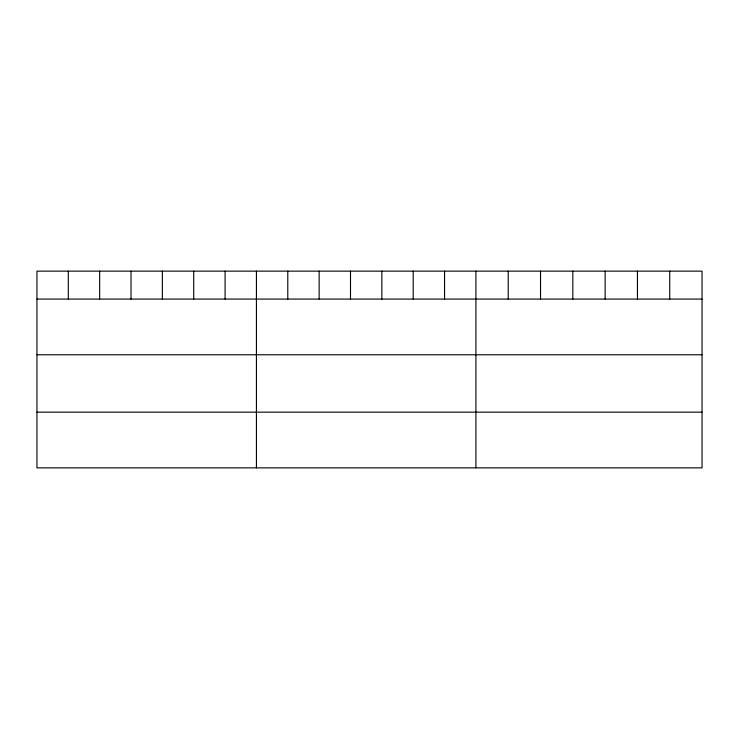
<?xml version="1.0" encoding="UTF-8"?>
<svg xmlns="http://www.w3.org/2000/svg" width="739" height="739" viewBox="0 0 739 739"><rect width="100%" height="100%" fill="white"/><g stroke="black" fill="none" stroke-linecap="round" stroke-linejoin="round"><path stroke-width="1.11" d="M702.05 299.073L702.05 467.861L36.95 467.861L36.95 271.139L702.05 271.139L702.05 299.073L36.95 299.073M36.95 354.775L702.05 354.775M36.95 412.159L702.05 412.159M669.746 271.139L669.746 299.073M637.443 271.139L637.443 299.073M605.139 271.139L605.139 299.073M572.827 271.139L572.827 299.073M540.523 271.139L540.523 299.073M508.22 271.139L508.22 299.073M475.916 271.139L475.916 467.861M444.564 271.139L444.564 299.073M413.203 271.139L413.203 299.073M381.851 271.139L381.851 299.073M350.498 271.139L350.498 299.073M319.146 271.139L319.146 299.073M287.785 271.139L287.785 299.073M256.433 271.139L256.433 467.861M225.081 271.139L225.081 299.073M193.72 271.139L193.72 299.073M162.368 271.139L162.368 299.073M131.015 271.139L131.015 299.073M99.663 271.139L99.663 299.073M68.302 271.139L68.302 299.073"/></g></svg>
